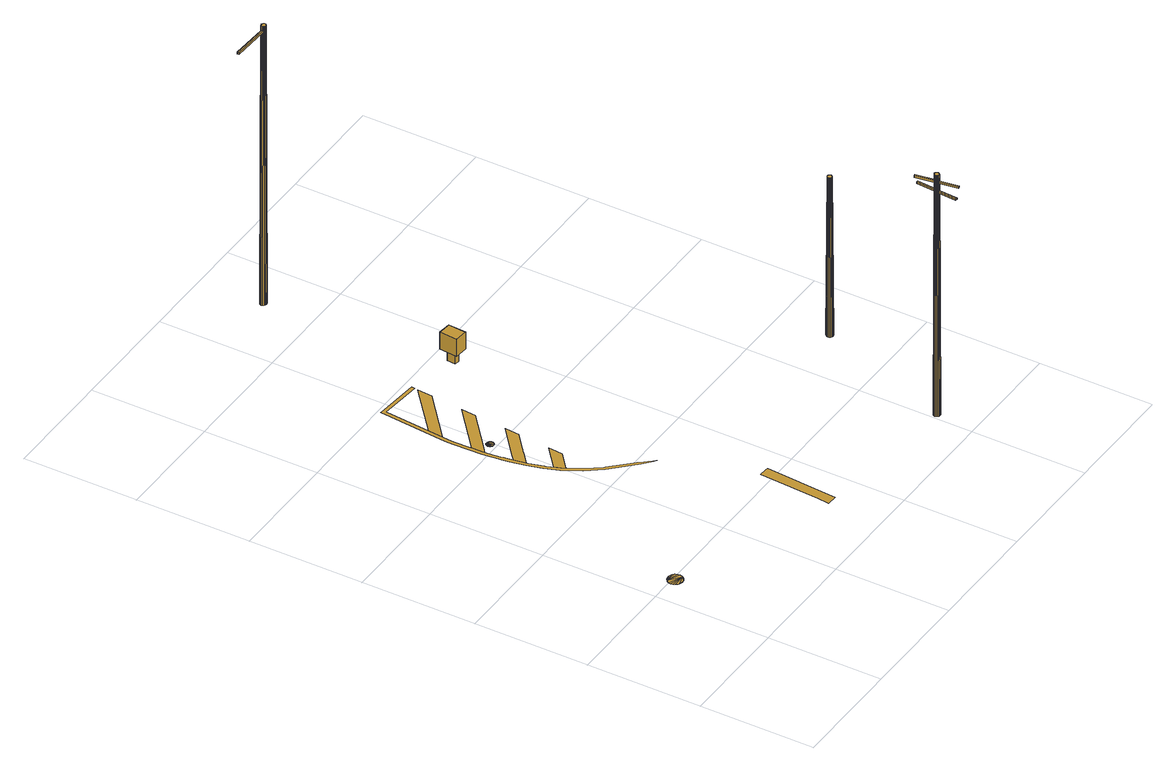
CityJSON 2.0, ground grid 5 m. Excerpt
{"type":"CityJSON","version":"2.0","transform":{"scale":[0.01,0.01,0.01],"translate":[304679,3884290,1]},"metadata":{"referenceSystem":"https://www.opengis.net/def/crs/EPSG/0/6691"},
"CityObjects":{
"cityfurniture1":{"type":"CityFurniture","attributes":{"class":"1000","function":"5610"},"geometry":[{"type":"MultiSurface","lod":"3","boundaries":[[[0,1,2]],[[1,0,3]],[[2,1,4]],[[4,1,5]],[[4,5,6]],[[2,4,7]],[[2,7,8]],[[4,6,9]],[[7,4,10]],[[10,4,11]],[[11,4,12]],[[12,4,13]],[[13,4,14]],[[14,4,15]],[[13,14,16]],[[12,13,17]],[[13,16,18]],[[13,18,19]],[[13,19,20]],[[13,21,22]],[[21,13,20]],[[13,22,23]],[[20,19,24]],[[21,20,25]]]}]},
"cityfurniture2":{"type":"CityFurniture","attributes":{"class":"1000","function":"5620"},"geometry":[{"type":"MultiSurface","lod":"3","boundaries":[[[26,27,28]],[[28,29,26]],[[30,31,32]],[[32,33,30]],[[30,34,35]],[[35,31,30]],[[32,31,36]],[[36,37,32]],[[35,38,31]],[[31,39,36]],[[39,40,36]],[[31,41,39]],[[42,31,43]],[[43,44,42]],[[31,45,41]],[[41,46,39]],[[31,47,45]],[[44,48,42]],[[45,49,41]],[[31,29,47]],[[31,26,29]],[[42,50,51]],[[51,31,42]],[[31,51,26]],[[47,52,45]],[[51,53,26]],[[29,54,47]]]}]},
"cityfurniture3":{"type":"CityFurniture","attributes":{"class":"1000","function":"1120"},"geometry":[{"type":"MultiSurface","lod":"3","boundaries":[[[55,56,57,58,59,60]]]}]},
"cityfurniture4":{"type":"CityFurniture","attributes":{"class":"1000","function":"1010"},"geometry":[{"type":"MultiSurface","lod":"3","boundaries":[[[61,62,63,64,65,66]],[[67,68,69,70,71,72,73,74,75,76,77,78,79,80,81,82,83,84,85,86,87,88,89,90,91,92,93,94,95,96,97,98,99,100,101,102,103,104,105,106,107,108,109,110,111,112,64,63,113,114,115,116,117,118,119,120,121,122,123,124,125,126,127,128,129,130,131,132,133,134,135,136]],[[116,137,138,139,140,141,142,143,144,145,146,147,148,149,150,151]],[[152,153,127,126,125,124,154,155,156]],[[157,158,159,160,161,162]]]}]},
"cityfurniture5":{"type":"CityFurniture","attributes":{"class":"1000","function":"8030"},"geometry":[{"type":"MultiSurface","lod":"3","boundaries":[[[163,164,165,166]],[[167,163,166,168]],[[169,167,168,170]],[[164,169,170,165]],[[170,168,166,165]],[[167,169,164,171,172,173,174,163]],[[171,164,163,174]],[[175,176,174,173]],[[176,177,171,174]],[[177,178,172,171]],[[178,175,173,172]],[[178,177,176,175]]]}]},
"cityfurniture6":{"type":"CityFurniture","attributes":{"class":"1000","function":"4840"},"geometry":[{"type":"MultiSurface","lod":"3","boundaries":[[[179,180,181,182,183,184]],[[185,186,180,179,187]],[[180,186,188,189]],[[186,185,190,188]],[[191,190,185,187]],[[192,189,188,190,191]],[[193,194,189,192]],[[195,193,192,191,187,179,184,196]],[[182,181,180,189,194,197,198,183]],[[199,195,196,200]],[[201,199,200,202]],[[203,201,202,204]],[[205,203,204,206]],[[207,205,206,208]],[[209,207,208,210]],[[197,211,212,198]],[[211,213,214,212]],[[213,215,216,214]],[[215,217,218,216]],[[219,220,217,215,213,211,197,194,193,195,199,201,203,205,207,209]],[[204,202,200,196,184,183,198,212,214,216,218,221,222,210,208,206]],[[217,220,221,218]],[[219,209,210,222]],[[220,219,222,221]]]}]},
"cityfurniture7":{"type":"CityFurniture","attributes":{"class":"1000","function":"4840"},"geometry":[{"type":"MultiSurface","lod":"3","boundaries":[[[223,224,225,226]],[[226,225,227,228,229,230]],[[231,232,228,227]],[[230,229,233,234]],[[232,233,229,228]],[[233,232,231,235,236,234]],[[237,223,226,230,234,236,238,239]],[[240,237,239,241]],[[242,240,241,243]],[[244,242,243,245]],[[246,244,245,247]],[[231,227,225,224,248,249,250,235]],[[236,235,250,251,252,253,254,238]],[[253,255,256,254]],[[251,257,258,252]],[[258,259,260,255,253,252]],[[250,249,261,262,257,251]],[[260,259,262,261]],[[259,258,257,262]],[[255,260,261,249,248,263,264,256]],[[263,265,266,264]],[[265,267,268,266]],[[267,269,270,271,272,268]],[[271,270,269,273,274,272]],[[242,244,246,275,276,277,273,269,267,265,263,248,224,223,237,240]],[[277,276,278,279]],[[266,268,272,274,280,281,282,247,245,243,241,239,238,254,256,264]],[[283,284,282,281]],[[273,277,279,285,286,287,280,274]],[[285,288,289,286]],[[289,290,291,292,287,286]],[[279,278,293,294,288,285]],[[290,289,288,294]],[[291,290,294,293]],[[291,293,278,276,275,295,296,292]],[[287,292,296,297,298,283,281,280]],[[284,299,300,295,275,246,247,282]],[[301,302,299,284,283,298]],[[296,295,300,303,304,297]],[[302,301,304,303]],[[299,302,303,300]],[[297,304,301,298]]]}]},
"cityfurniture8":{"type":"CityFurniture","attributes":{"class":"1000","function":"4840"},"geometry":[{"type":"MultiSurface","lod":"3","boundaries":[[[305,306,307,308]],[[306,309,310,307]],[[309,311,312,310]],[[311,313,314,312]],[[313,315,316,314]],[[315,317,318,316]],[[317,319,320,318]],[[319,321,322,320]],[[321,323,324,322]],[[323,325,326,324]],[[325,327,328,326]],[[327,329,330,328]],[[329,331,332,330]],[[333,331,329,327,325,323,321,319,317,315,313,311,309,306,305,334]],[[310,312,314,316,318,320,322,324,326,328,330,332,335,336,308,307]],[[331,333,335,332]],[[334,305,308,336]],[[333,334,336,335]]]}]}
},
"vertices":[
[119,459,101],[134,458,101],[114,461,101],[129,457,101],[157,474,102],[139,458,101],[148,463,102],[103,471,101],[110,464,101],[155,470,102],[99,480,101],[98,490,101],[99,500,101],[108,512,101],[162,488,102],[160,479,102],[160,498,102],[104,509,101],[156,507,102],[149,515,102],[135,520,102],[125,520,102],[120,520,102],[111,516,102],[140,519,102],[130,521,102],
[482,1515,101],[484,1513,101],[486,1513,101],[487,1512,101],[494,1543,101],[482,1541,101],[500,1541,101],[497,1542,101],[491,1544,101],[488,1543,101],[504,1536,101],[502,1539,101],[485,1543,101],[506,1530,101],[506,1533,101],[505,1521,101],[475,1525,101],[480,1539,101],[476,1534,101],[499,1514,101],[507,1527,101],[493,1512,101],[475,1528,101],[502,1516,101],[476,1522,101],[477,1519,101],[496,1513,101],[479,1517,101],[490,1512,101],
[835,235,103],[880,232,103],[902,545,103],[891,546,103],[857,548,103],[839,284,103],
[586,1325,100],[494,1247,100],[504,1221,100],[513,1205,100],[581,1262,100],[584,1293,100],[445,1986,101],[418,1683,101],[417,1646,101],[418,1583,101],[421,1520,101],[424,1482,101],[428,1451,101],[429,1446,101],[429,1444,101],[430,1439,101],[435,1407,101],[448,1341,100],[466,1277,100],[490,1216,100],[490,1215,100],[517,1166,100],[518,1164,100],[531,1140,100],[581,1072,100],[636,1017,100],[681,972,100],[721,940,100],[724,937,100],[728,934,101],[731,931,101],[709,957,100],[708,957,100],[703,964,100],[701,965,100],[698,970,100],[688,981,100],[686,982,100],[683,988,100],[681,991,100],[675,999,100],[646,1028,100],[596,1079,100],[592,1082,100],[545,1146,100],[544,1148,100],[543,1149,100],[542,1151,100],[532,1169,100],[531,1170,100],[531,1171,100],[513,1204,100],[482,1277,100],[480,1282,100],[463,1345,100],[452,1401,101],[451,1404,101],[451,1405,101],[450,1409,101],[446,1434,101],[445,1441,101],[444,1446,101],[439,1484,101],[436,1519,101],[436,1520,101],[436,1521,101],[433,1575,101],[433,1579,101],[433,1583,101],[432,1646,101],[433,1682,101],[459,1970,101],[643,1953,100],[644,1962,100],[644,1968,100],[452,1985,101],[462,1351,100],[509,1390,101],[510,1392,101],[516,1396,100],[520,1400,100],[528,1406,100],[530,1408,100],[533,1411,100],[538,1415,100],[542,1418,100],[599,1466,100],[605,1529,100],[470,1417,101],[464,1412,101],[453,1403,101],[617,1670,100],[623,1733,100],[446,1527,101],[457,1536,101],[467,1544,101],[441,1770,101],[435,1707,101],[437,1708,101],[636,1874,100],[641,1938,100],[477,1801,101],
[841,1961,156],[834,1882,156],[834,1882,236],[841,1961,236],[898,1956,156],[898,1956,236],[891,1877,156],[891,1877,236],[854,1900,156],[874,1898,156],[877,1937,156],[857,1939,156],[877,1937,99],[857,1939,99],[854,1900,99],[874,1898,99],
[792,2720,1402],[793,2724,1402],[793,2724,1277],[793,2724,1269],[789,2726,100],[787,2720,100],[629,2724,1402],[630,2732,1402],[793,2716,1402],[630,2732,1410],[793,2724,1410],[629,2724,1410],[793,2716,1410],[792,2720,1410],[792,2720,1431],[793,2724,1431],[793,2716,1431],[788,2714,100],[795,2727,1431],[792,2730,100],[795,2713,1431],[791,2709,100],[798,2710,1431],[796,2706,100],[802,2710,1431],[802,2705,100],[806,2710,1431],[808,2706,100],[809,2712,1431],[813,2709,100],[812,2716,1431],[816,2714,100],[799,2729,1431],[797,2734,100],[803,2730,1431],[803,2735,100],[806,2729,1431],[808,2733,100],[810,2726,1431],[813,2730,100],[812,2719,1431],[812,2723,1431],[816,2725,100],[817,2719,100],
[1528,160,1252],[1524,160,1252],[1524,159,1220],[1528,160,1220],[1522,160,1220],[1533,78,1220],[1541,80,1220],[1529,161,1220],[1522,160,1212],[1533,78,1212],[1541,80,1212],[1529,161,1212],[1524,159,1212],[1528,160,1212],[1531,162,1252],[1529,156,101],[1534,159,101],[1533,166,1252],[1537,164,101],[1534,169,1252],[1539,169,101],[1534,173,1252],[1538,175,101],[1531,176,1252],[1535,179,101],[1520,160,1252],[1520,160,1176],[1524,159,1176],[1527,160,1176],[1527,160,1168],[1524,159,1168],[1524,155,102],[1520,160,1168],[1518,156,102],[1521,78,1176],[1521,78,1168],[1513,79,1168],[1519,161,1168],[1519,161,1176],[1513,79,1176],[1517,163,1252],[1514,160,102],[1515,166,1252],[1511,164,102],[1514,170,1252],[1510,170,102],[1515,174,1252],[1515,174,1098],[1515,174,1090],[1511,175,102],[1517,177,1252],[1514,180,102],[1528,179,1252],[1524,180,1252],[1521,179,1252],[1524,180,1220],[1521,179,1220],[1519,183,101],[1525,184,101],[1530,183,101],[1524,180,1168],[1528,179,1168],[1519,178,1220],[1519,178,1212],[1521,179,1212],[1507,260,1220],[1507,260,1212],[1515,261,1212],[1527,179,1212],[1524,180,1212],[1527,179,1220],[1515,261,1220],[1528,179,1176],[1524,180,1176],[1521,179,1176],[1521,179,1168],[1529,179,1168],[1529,179,1176],[1527,261,1168],[1535,261,1168],[1535,261,1176],[1527,261,1176],
[1744,783,860],[1747,780,860],[1750,784,101],[1746,787,101],[1749,777,860],[1754,779,101],[1750,773,860],[1755,773,101],[1749,770,860],[1753,768,101],[1746,766,860],[1750,763,101],[1743,764,860],[1745,760,101],[1739,764,860],[1739,759,101],[1736,764,860],[1734,760,101],[1732,767,860],[1729,763,101],[1730,770,860],[1726,768,101],[1730,774,860],[1725,774,101],[1730,778,860],[1726,780,101],[1733,781,860],[1729,784,101],[1736,783,860],[1740,784,860],[1734,788,101],[1740,789,101]
]}
